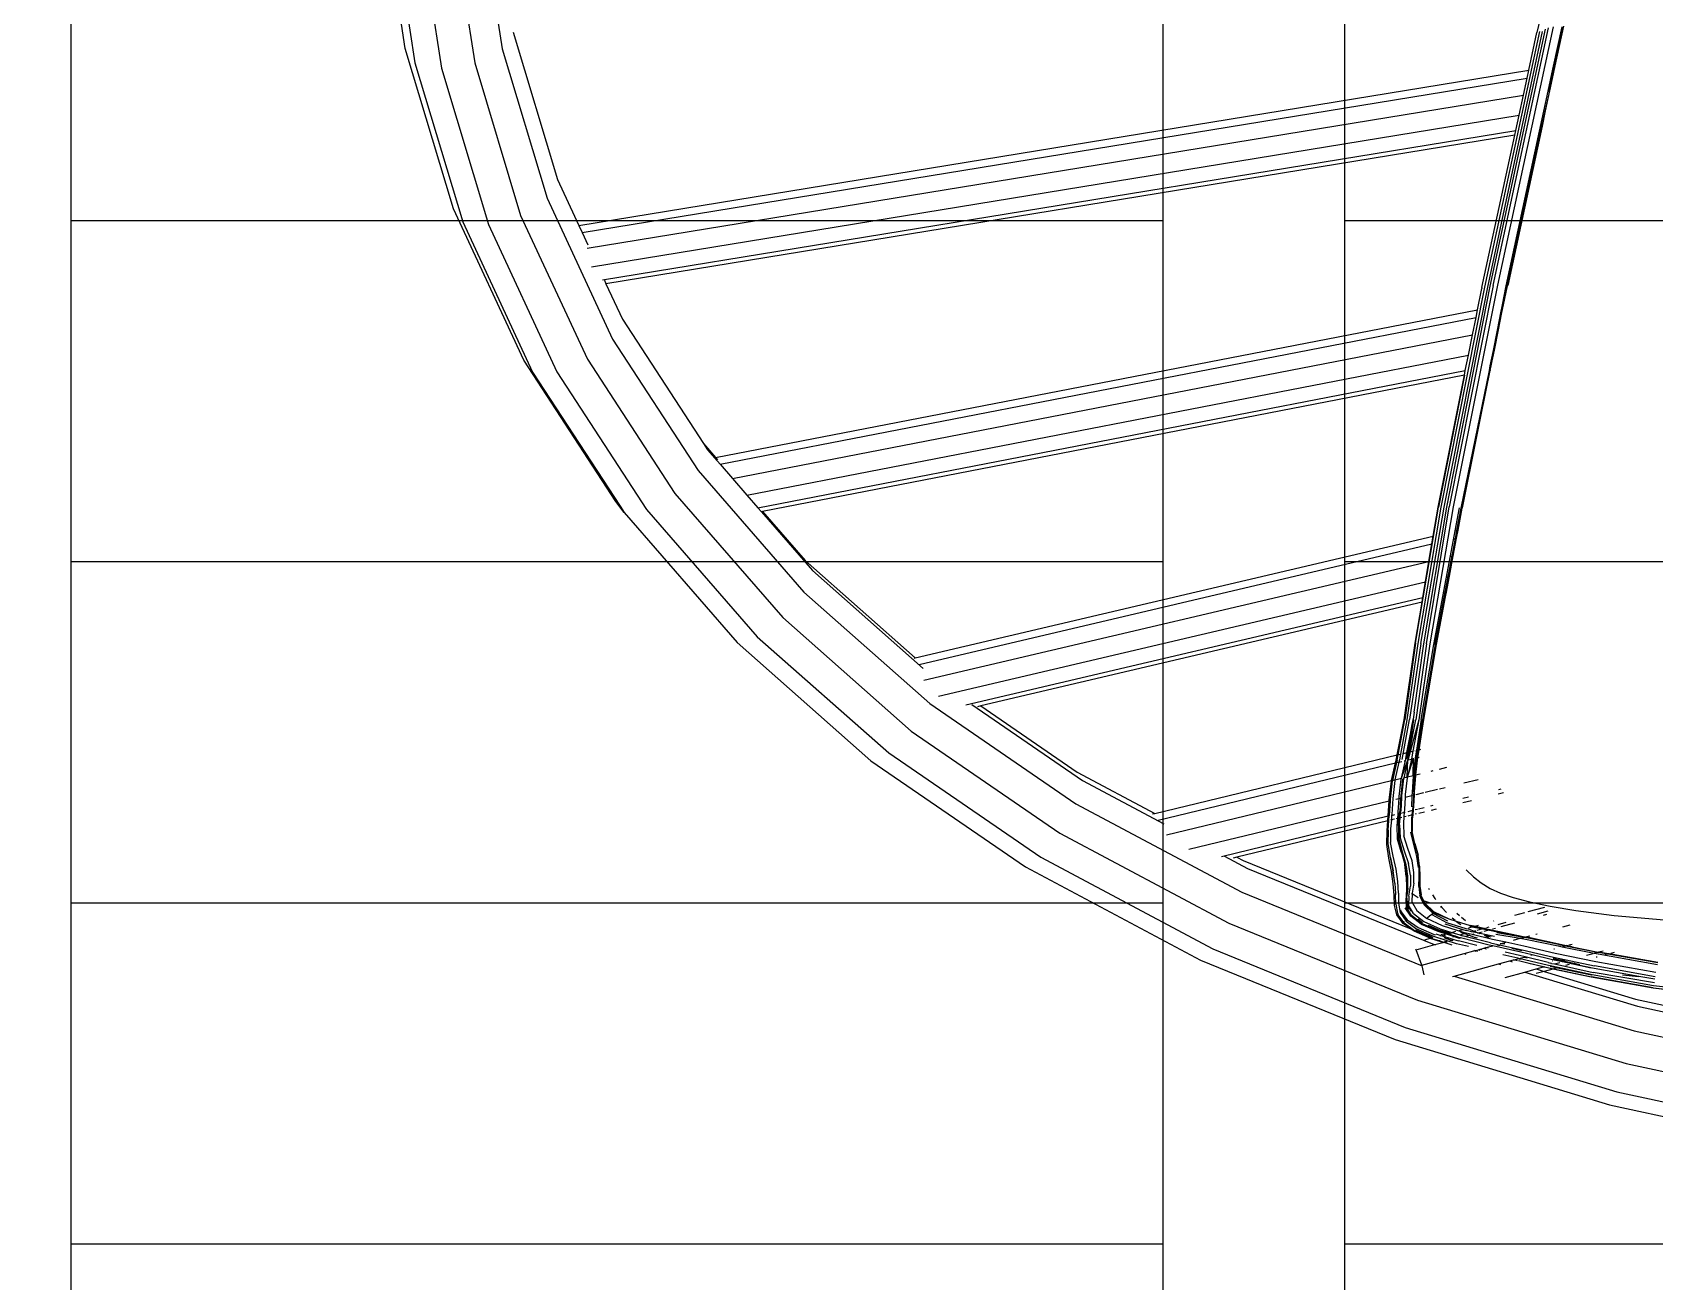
# Model space of a CAD drawing. Header units: millimetres. Extents: x -12551121 to 353735, y 112272 to 285506.
# Drawn here: x 101456.6 to 101902.3, y 172114.7 to 172458 of the extents above; entities that cross this region are included whole.
import ezdxf

# ---------------------------------------------------------------- set-up
doc = ezdxf.new("R2010")
doc.units = ezdxf.units.MM
doc.header["$MEASUREMENT"] = 0
doc.layers.add('+AT9-HATCH', color=8, linetype='Continuous')
doc.layers.add('+AT9_Hardscape', color=1, linetype='Continuous')

# ---------------------------------------------------------------- blocks, each defined once
blk = doc.blocks.new('cof')
at = {"layer": '+AT9_Hardscape', "color": 1}
for p, q in [((-519.22, 877.64), (-526.34, 923.82)), ((-523.64, 919.62), (-516.57, 873.74)), ((-499.32, 921), (-492.64, 877.63)), ((-199.75, 918.44), (-208.29, 882.05)), ((-516.23, 917.35), (-509.28, 872.24)), ((-506.94, 917.88), (-500.14, 873.73)), ((-221.12, 812.34), (-205.93, 882.97)), ((-220.36, 812.53), (-205.1, 883.34)), ((-203.86, 883.59), (-219.15, 812.63)), ((-203.7, 872.83), (-201.38, 883.59)), ((-201.16, 883.64), (-203.42, 872.87)), ((-203.24, 872.9), (-200.9, 883.83)), ((-489.55, 882.14), (-477.37, 841.64)), ((-207.57, 882.36), (-222.69, 812.09)), ((-221.82, 812.06), (-206.77, 882.38)), ((-210.52, 871.71), (-208.29, 882.05)), ((-505.99, 833.63), (-519.22, 877.64)), ((-516.57, 873.74), (-503.42, 830.03)), ((-500.14, 873.73), (-487.53, 831.81)), ((-492.64, 877.63), (-480.27, 836.51)), ((-509.28, 872.24), (-496.37, 829.34)), ((-471.52, 829.04), (-210.52, 871.71)), ((-470.63, 827.11), (-210.98, 869.57)), ((-212, 864.83), (-210.98, 869.57)), ((-210.98, 869.57), (-210.52, 871.71)), ((-205.18, 865.95), (-204.16, 870.68)), ((-204.88, 866), (-203.88, 870.73)), ((-204.72, 866.03), (-203.7, 870.76)), ((-204.16, 870.68), (-203.7, 872.83)), ((-204.16, 870.68), (-203.99, 870.71)), ((-203.88, 870.73), (-203.42, 872.87)), ((-203.88, 870.73), (-203.7, 870.76)), ((-203.7, 870.76), (-203.24, 872.9)), ((-203.7, 872.83), (-203.52, 872.86)), ((-203.42, 872.87), (-203.24, 872.9)), ((-469.28, 822.77), (-212, 864.83)), ((-213.19, 859.32), (-212, 864.83)), ((-204.88, 866), (-207.29, 855.02)), ((-206.37, 860.43), (-205.18, 865.95)), ((-205.9, 860.51), (-204.72, 866.03)), ((-205.18, 865.95), (-205.02, 865.98)), ((-204.88, 866), (-204.72, 866.03)), ((-207.28, 856.24), (-206.37, 860.43)), ((-206.8, 856.32), (-205.9, 860.51)), ((-206.37, 860.43), (-206.23, 860.46)), ((-206.04, 860.49), (-205.9, 860.51)), ((-468.08, 817.64), (-213.19, 859.32)), ((-214.09, 855.13), (-213.19, 859.32)), ((-207.55, 854.98), (-207.28, 856.24)), ((-207.28, 856.24), (-207.14, 856.26)), ((-207.07, 855.06), (-206.8, 856.32)), ((-206.93, 856.3), (-206.8, 856.32)), ((-465.07, 814.09), (-214.09, 855.13)), ((-214.37, 853.86), (-464.09, 813.03)), ((-223.39, 811.96), (-214.37, 853.86)), ((-216.71, 812.43), (-207.55, 854.98)), ((-207.29, 855.02), (-216.51, 812.46)), ((-216.41, 812.53), (-207.29, 855.02)), ((-216.17, 812.57), (-207.07, 855.06)), ((-214.37, 853.86), (-214.09, 855.13)), ((-207.42, 855), (-207.55, 854.98)), ((-207.29, 855.02), (-207.34, 855.01)), ((-207.07, 855.06), (-207.19, 855.03)), ((-477.37, 841.64), (-471.52, 829.04)), ((-486.67, 792.04), (-505.99, 833.63)), ((-480.27, 836.51), (-462.3, 797.81)), ((-503.42, 830.03), (-484.25, 788.75)), ((-496.37, 829.34), (-477.57, 788.85)), ((-487.53, 831.81), (-469.19, 792.31)), ((-471.52, 829.04), (-470.63, 827.11)), ((-470.63, 827.11), (-469.06, 823.74)), ((-464.53, 814), (-464.09, 813.03)), ((-464.09, 813.03), (-459.54, 803.24)), ((-222.69, 812.09), (-234.66, 751.64)), ((-233.76, 751.59), (-221.82, 812.06)), ((-233.09, 751.62), (-221.12, 812.34)), ((-220.36, 812.53), (-232.4, 751.67)), ((-219.15, 812.63), (-231.29, 751.66)), ((-224.6, 805.87), (-223.46, 811.73)), ((-223.39, 811.96), (-223.46, 811.73)), ((-217.78, 807.19), (-216.71, 812.43)), ((-216.51, 812.46), (-217.57, 807.23)), ((-217.47, 807.25), (-216.41, 812.53)), ((-218.19, 805.05), (-217.78, 807.19)), ((-217.57, 807.23), (-218.01, 805.08)), ((-217.91, 805.1), (-217.47, 807.25)), ((-217.78, 807.19), (-217.57, 807.23)), ((-217.53, 807.24), (-217.47, 807.25)), ((-459.54, 803.24), (-437.31, 769.11)), ((-433.95, 765.24), (-224.6, 805.87)), ((-432.74, 763.41), (-225.03, 803.72)), ((-225.97, 798.96), (-225.03, 803.72)), ((-225.03, 803.72), (-224.6, 805.87)), ((-219.14, 800.28), (-218.19, 805.05)), ((-218.01, 805.08), (-218.98, 800.31)), ((-218.87, 800.33), (-217.91, 805.1)), ((-218.19, 805.05), (-218.01, 805.08)), ((-217.96, 805.09), (-217.91, 805.1)), ((-462.3, 797.81), (-438.76, 761.66)), ((-429.33, 759.49), (-225.97, 798.96)), ((-227.12, 793.38), (-225.97, 798.96)), ((-220.25, 794.71), (-219.14, 800.28)), ((-218.98, 800.31), (-220.11, 794.74)), ((-219.99, 794.76), (-218.87, 800.33)), ((-219.14, 800.28), (-218.98, 800.31)), ((-218.93, 800.32), (-218.87, 800.33)), ((-425.35, 754.91), (-227.12, 793.38)), ((-227.97, 789.14), (-227.12, 793.38)), ((-227.12, 793.38), (-227.08, 793.39)), ((-221.1, 790.47), (-220.25, 794.71)), ((-220.11, 794.74), (-220.97, 790.5)), ((-220.85, 790.52), (-219.99, 794.76)), ((-220.25, 794.71), (-220.11, 794.74)), ((-220.06, 794.75), (-219.99, 794.76)), ((-461.34, 753.13), (-486.67, 792.04)), ((-469.19, 792.31), (-445.15, 755.4)), ((-422.32, 751.42), (-227.97, 789.14)), ((-229.12, 751.38), (-221.36, 789.18)), ((-221.23, 789.2), (-228.91, 751.37)), ((-228.74, 751.4), (-221.11, 789.23)), ((-228.23, 787.85), (-227.97, 789.14)), ((-227.97, 789.14), (-227.92, 789.15)), ((-221.36, 789.18), (-221.1, 790.47)), ((-221.23, 789.2), (-221.36, 789.18)), ((-220.97, 790.5), (-221.23, 789.2)), ((-221.11, 789.23), (-221.18, 789.21)), ((-221.11, 789.23), (-220.85, 790.52)), ((-221.1, 790.47), (-220.97, 790.5)), ((-220.91, 790.51), (-220.85, 790.52)), ((-484.25, 788.75), (-460.23, 751.85)), ((-477.57, 788.85), (-452.92, 751)), ((-228.23, 787.85), (-421.07, 750.42)), ((-235.47, 751.57), (-228.23, 787.85)), ((-228.23, 787.85), (-235.36, 751.64)), ((-228.17, 787.86), (-228.23, 787.85)), ((-437.31, 769.11), (-436.19, 767.38)), ((-437.31, 769.11), (-433.95, 765.24)), ((-436.19, 767.38), (-434.27, 765.18)), ((-434.27, 765.18), (-433.95, 765.24)), ((-434.27, 765.18), (-432.74, 763.41)), ((-433.95, 765.24), (-433.41, 764.62)), ((-432.74, 763.41), (-429.33, 759.49)), ((-438.76, 761.66), (-409.69, 728.22)), ((-429.33, 759.49), (-425.35, 754.91)), ((-445.15, 755.4), (-415.48, 721.26)), ((-425.35, 754.91), (-422.32, 751.42)), ((-459.11, 750.13), (-461.34, 753.13)), ((-460.23, 751.85), (-461.34, 753.13)), ((-460.23, 751.85), (-459.11, 750.13)), ((-459.11, 750.13), (-428.08, 714.44)), ((-452.92, 751), (-422.5, 716)), ((-422.32, 751.42), (-421.39, 750.36)), ((-421.07, 750.42), (-421.39, 750.36)), ((-421.39, 750.36), (-407.35, 734.2)), ((-421.07, 750.42), (-409.35, 736.94)), ((-241.62, 714.21), (-235.36, 751.64)), ((-234.66, 751.64), (-240.98, 714.18)), ((-240.2, 714.15), (-233.76, 751.59)), ((-239.35, 714.09), (-233.09, 751.62)), ((-238.65, 714.07), (-232.4, 751.67)), ((-231.29, 751.66), (-237.7, 714.03)), ((-236.8, 743.66), (-235.47, 751.57)), ((-236.58, 713.9), (-229.55, 751.42)), ((-230.29, 745.19), (-229.12, 751.38)), ((-228.91, 751.37), (-230.05, 745.25)), ((-230.7, 743.02), (-230.29, 745.19)), ((-230.67, 745.1), (-230.29, 745.19)), ((-230.05, 745.25), (-230.46, 743.08)), ((-230.11, 745.23), (-230.05, 745.25)), ((-229.99, 745.26), (-229.89, 745.28)), ((-379.11, 710.21), (-236.8, 743.66)), ((-378.02, 708.39), (-237.16, 741.5)), ((-237.98, 736.7), (-237.16, 741.5)), ((-237.16, 741.5), (-236.8, 743.66)), ((-231.62, 738.19), (-230.7, 743.02)), ((-230.46, 743.08), (-231.36, 738.25)), ((-231.06, 742.94), (-230.7, 743.02)), ((-230.53, 743.06), (-230.46, 743.08)), ((-230.4, 743.09), (-230.3, 743.12)), ((-409.35, 736.94), (-379.11, 710.21)), ((-376.78, 704.07), (-237.98, 736.7)), ((-238.93, 731.08), (-237.98, 736.7)), ((-232.69, 732.54), (-231.62, 738.19)), ((-231.36, 738.25), (-232.41, 732.61)), ((-231.91, 738.12), (-231.62, 738.19)), ((-231.47, 738.22), (-231.36, 738.25)), ((-231.31, 738.26), (-231.21, 738.29)), ((-407.35, 734.2), (-376.9, 707.29)), ((-372.7, 699.63), (-238.93, 731.08)), ((-239.65, 726.79), (-238.93, 731.08)), ((-233.5, 728.23), (-232.69, 732.54)), ((-232.41, 732.61), (-233.27, 728.29)), ((-232.92, 732.49), (-232.69, 732.54)), ((-232.58, 732.57), (-232.41, 732.61)), ((-232.37, 732.62), (-232.27, 732.64)), ((-409.69, 728.22), (-375.1, 697.63)), ((-365.21, 697.27), (-239.65, 726.79)), ((-239.87, 725.47), (-239.65, 726.79)), ((-236.23, 713.87), (-233.75, 726.91)), ((-233.52, 726.96), (-235.99, 713.86)), ((-233.75, 726.91), (-233.91, 726.87)), ((-233.75, 726.91), (-233.5, 728.23)), ((-233.68, 728.19), (-233.5, 728.23)), ((-233.52, 726.96), (-233.68, 726.93)), ((-233.27, 728.29), (-233.52, 726.96)), ((-233.46, 726.98), (-233.52, 726.96)), ((-233.33, 727.01), (-233.43, 726.98)), ((-233.42, 728.25), (-233.27, 728.29)), ((-233.27, 728.29), (-233.21, 728.3)), ((-233.18, 728.31), (-233.08, 728.33)), ((-239.87, 725.47), (-361.1, 696.97)), ((-241.77, 714.2), (-239.87, 725.47)), ((-415.48, 721.26), (-380.2, 690.07)), ((-428.08, 714.44), (-391.27, 681.89)), ((-422.5, 716), (-386.38, 684.06)), ((-244.79, 693.18), (-241.77, 714.2)), ((-241.62, 714.21), (-244.6, 693.19)), ((-240.98, 714.18), (-244, 693.19)), ((-240.2, 714.15), (-243.33, 693.23)), ((-242, 695.26), (-239.35, 714.09)), ((-238.65, 714.07), (-241.59, 693.15)), ((-237.7, 714.03), (-240.75, 693.16)), ((-240.06, 693.23), (-236.58, 713.9)), ((-236.23, 713.87), (-239.74, 693.23)), ((-235.99, 713.86), (-239.49, 693.22)), ((-379.38, 710.14), (-379.11, 710.21)), ((-375.1, 697.63), (-334.98, 670.09)), ((-363.58, 697.37), (-333.18, 676.5)), ((-361.1, 696.97), (-361.96, 696.77)), ((-361.1, 696.97), (-334.64, 678.81)), ((-246.66, 683.51), (-244.79, 693.18)), ((-246.44, 683.57), (-244.6, 693.19)), ((-244, 693.19), (-245.79, 683.72)), ((-245.34, 682.3), (-243.33, 693.23)), ((-243.29, 684.33), (-241.59, 693.15)), ((-240.75, 693.16), (-243.13, 684.37)), ((-243.04, 689.19), (-242.55, 691.92)), ((-242.29, 693.17), (-242.59, 690.8)), ((-242.17, 693.17), (-242.59, 690.8)), ((-242.55, 691.92), (-242.29, 693.17)), ((-240.75, 693.16), (-242.38, 684.55)), ((-242, 695.26), (-242.31, 693.3)), ((-242.31, 693.3), (-242.31, 693.24)), ((-242.29, 693.17), (-242.31, 693.24)), ((-240.06, 693.23), (-241.41, 684.78)), ((-241.03, 684.87), (-239.74, 693.23)), ((-239.49, 693.22), (-240.78, 684.93)), ((-380.2, 690.07), (-339.35, 662.02)), ((-244, 684.16), (-243.38, 687.4)), ((-243.92, 684.17), (-243.38, 687.4)), ((-242.59, 690.8), (-243.78, 684.21)), ((-242.59, 690.8), (-243.42, 684.3)), ((-243.38, 687.4), (-243.04, 689.19)), ((-386.38, 684.06), (-344.62, 655.39)), ((-313.3, 667.44), (-246.66, 683.51)), ((-247.11, 681.34), (-246.94, 682.06)), ((-246.94, 682.06), (-246.66, 683.51)), ((-246.72, 682.11), (-246.88, 681.39)), ((-246.72, 682.11), (-246.44, 683.57)), ((-246.66, 683.51), (-246.44, 683.57)), ((-246.35, 683.59), (-245.79, 683.72)), ((-246.08, 682.18), (-246.23, 681.55)), ((-245.79, 683.72), (-246.08, 682.18)), ((-245.54, 677.09), (-243.72, 682.15)), ((-245.54, 677.09), (-244.42, 681.98)), ((-244.95, 683.93), (-244, 684.16)), ((-243.72, 682.15), (-244.89, 677.25)), ((-244.76, 681.9), (-244.42, 681.98)), ((-244.42, 681.98), (-244.34, 682.33)), ((-244.34, 682.33), (-244.3, 682.4)), ((-244.3, 682.4), (-244, 684.16)), ((-244.22, 682.48), (-244.25, 682.34)), ((-244.22, 682.48), (-243.92, 684.17)), ((-244.09, 682.48), (-244.11, 682.35)), ((-243.78, 684.21), (-244.09, 682.48)), ((-244, 684.16), (-243.92, 684.17)), ((-243.94, 677.48), (-243.72, 682.15)), ((-243.92, 684.17), (-243.78, 684.21)), ((-243.9, 677.49), (-242.2, 682.52)), ((-242.8, 682.37), (-243.9, 677.49)), ((-243.78, 684.21), (-243.42, 684.3)), ((-243.72, 682.15), (-243.67, 682.37)), ((-243.72, 682.15), (-242.8, 682.37)), ((-243.13, 684.37), (-243.67, 682.37)), ((-243.67, 682.37), (-243.29, 684.33)), ((-243.42, 684.3), (-243.67, 682.37)), ((-243.42, 684.3), (-243.29, 684.33)), ((-243.13, 684.37), (-242.38, 684.55)), ((-242.8, 682.37), (-242.2, 682.52)), ((-242.78, 682.48), (-242.8, 682.37)), ((-242.38, 684.55), (-242.78, 682.48)), ((-241.73, 682.74), (-242.31, 677.87)), ((-242.31, 677.87), (-241.36, 682.72)), ((-242.31, 677.87), (-242.2, 682.52)), ((-242.2, 682.52), (-242.17, 682.62)), ((-242.2, 682.52), (-242.17, 682.53)), ((-241.86, 677.98), (-241.36, 682.72)), ((-241.81, 684.69), (-241.75, 684.7)), ((-241.41, 684.78), (-241.73, 682.74)), ((-241.11, 682.79), (-241.65, 678.03)), ((-241.41, 684.78), (-241.03, 684.87)), ((-241.36, 682.79), (-241.03, 684.87)), ((-241.36, 682.72), (-241.11, 682.79)), ((-241.36, 682.72), (-241.36, 682.79)), ((-240.78, 684.93), (-241.11, 682.79)), ((-241.11, 682.79), (-240.66, 682.89)), ((-241.03, 684.87), (-240.78, 684.93)), ((-240.78, 684.93), (-240.39, 685.03)), ((-240.33, 685.04), (-240.18, 685.08)), ((-391.27, 681.89), (-348.78, 652.72)), ((-334.64, 678.81), (-313.3, 667.44)), ((-312.39, 665.59), (-247.11, 681.34)), ((-248.24, 676.44), (-247.11, 681.34)), ((-246.88, 681.39), (-248.01, 676.5)), ((-246.23, 681.55), (-247.32, 676.66)), ((-247.11, 681.34), (-246.88, 681.39)), ((-246.88, 681.39), (-246.23, 681.55)), ((-246.23, 681.55), (-245.38, 681.75)), ((-244.89, 677.25), (-243.94, 677.48)), ((-243.9, 677.49), (-243.96, 677.22)), ((-243.96, 677.22), (-243.94, 677.48)), ((-243.94, 677.48), (-243.9, 677.49)), ((-243.9, 677.49), (-242.31, 677.87)), ((-242.33, 677.66), (-242.58, 673.21)), ((-242.31, 677.87), (-242.33, 677.66)), ((-242.31, 677.87), (-241.86, 677.98)), ((-242.14, 673.33), (-241.88, 677.75)), ((-241.67, 677.76), (-241.98, 673.36)), ((-241.88, 677.75), (-241.86, 677.98)), ((-241.65, 678.03), (-241.67, 677.76)), ((-241.65, 678.03), (-240.33, 678.35)), ((-237.35, 679.07), (-236.82, 679.2)), ((-235.04, 679.63), (-233.04, 680.11)), ((-333.18, 676.5), (-310.85, 664.6)), ((-310.1, 661.52), (-248.24, 676.44)), ((-248.88, 671.2), (-248.28, 676.25)), ((-248.04, 676.36), (-248.62, 671.34)), ((-248.28, 676.25), (-248.24, 676.44)), ((-248.24, 676.44), (-248.01, 676.5)), ((-248.01, 676.5), (-248.04, 676.36)), ((-248.01, 676.5), (-247.32, 676.66)), ((-247.35, 676.51), (-247.91, 671.56)), ((-247.32, 676.66), (-247.35, 676.51)), ((-247.32, 676.66), (-245.54, 677.09)), ((-246.14, 672.09), (-245.59, 676.87)), ((-245.21, 676.94), (-245.7, 672.22)), ((-245.12, 676.96), (-245.61, 672.25)), ((-245.59, 676.87), (-245.54, 677.09)), ((-244.95, 676.99), (-245.5, 672.29)), ((-244.89, 677.25), (-244.95, 676.99)), ((-243.96, 677.22), (-244.46, 672.61)), ((-242.58, 673.21), (-242.62, 672.39)), ((-242.14, 673.33), (-242.18, 672.5)), ((-241.98, 673.36), (-242.03, 672.53)), ((-241.97, 672.55), (-241.92, 673.36)), ((-241.44, 672.68), (-239.33, 673.19)), ((-238.98, 673.27), (-235.62, 674.08)), ((-235.05, 674.22), (-233.5, 674.59)), ((-228.4, 675.82), (-224.45, 676.77)), ((-217.52, 673.05), (-218.9, 672.72)), ((-218.8, 674.01), (-218.11, 674.18)), ((-334.98, 670.09), (-289.35, 645.77)), ((-303.91, 657.61), (-248.89, 670.88)), ((-249.14, 666.73), (-248.89, 670.88)), ((-248.89, 670.88), (-248.88, 671.2)), ((-248.89, 670.88), (-248.64, 670.94)), ((-248.64, 670.94), (-248.88, 666.9)), ((-248.62, 671.34), (-248.64, 670.94)), ((-248.64, 670.94), (-248.58, 670.95)), ((-247.91, 671.56), (-248.16, 667.17)), ((-247.04, 671.33), (-246.17, 671.53)), ((-246.38, 667.85), (-246.17, 671.53)), ((-246.17, 671.53), (-246.14, 672.09)), ((-246.17, 671.53), (-245.74, 671.64)), ((-245.74, 671.64), (-245.98, 667.98)), ((-245.65, 671.66), (-245.89, 668.02)), ((-245.7, 672.22), (-245.74, 671.64)), ((-245.74, 671.64), (-245.65, 671.66)), ((-245.53, 671.69), (-245.73, 668.11)), ((-245.61, 672.25), (-245.65, 671.66)), ((-245.65, 671.66), (-245.53, 671.69)), ((-245.5, 672.29), (-245.53, 671.69)), ((-244.49, 671.94), (-244.67, 668.52)), ((-244.46, 672.61), (-244.49, 671.94)), ((-244.49, 671.94), (-242.62, 672.39)), ((-242.62, 672.39), (-242.74, 669.25)), ((-242.62, 672.39), (-242.18, 672.5)), ((-242.43, 668.31), (-242.33, 669.4)), ((-242.18, 672.5), (-242.33, 669.4)), ((-242.22, 669.44), (-242.32, 668.34)), ((-242.03, 672.53), (-242.22, 669.44)), ((-242.18, 672.5), (-242.03, 672.53)), ((-242.14, 669.45), (-241.97, 672.55)), ((-242.03, 672.53), (-241.97, 672.55)), ((-241.75, 668.48), (-241.12, 668.63)), ((-241.7, 672.61), (-241.62, 672.63)), ((-240.81, 668.7), (-239.3, 669.07)), ((-237.41, 669.52), (-236.81, 669.67)), ((-235.99, 668.6), (-237.33, 668.27)), ((-226.25, 670.94), (-228.66, 670.36)), ((-228.61, 671.65), (-227.1, 672.01)), ((-313.96, 667.28), (-313.3, 667.44)), ((-294.96, 655.64), (-249.14, 666.73)), ((-249.25, 665.4), (-290.71, 655.4)), ((-249.48, 662.68), (-249.25, 665.4)), ((-249.25, 665.4), (-249.14, 666.73)), ((-248.99, 665.46), (-249.25, 665.4)), ((-249.21, 662.86), (-248.99, 665.46)), ((-249.14, 666.73), (-248.89, 666.75)), ((-248.99, 665.46), (-248.89, 666.75)), ((-248.89, 666.75), (-248.88, 666.9)), ((-248.29, 665.63), (-248.55, 665.57)), ((-248.29, 665.63), (-248.49, 663.18)), ((-248.22, 666.91), (-248.29, 665.63)), ((-247.41, 665.84), (-248.29, 665.63)), ((-248.16, 667.17), (-248.22, 666.91)), ((-248.22, 666.91), (-247.3, 667.14)), ((-246.53, 666.05), (-246.96, 665.95)), ((-246.7, 663.99), (-246.53, 666.05)), ((-246.59, 667.31), (-246.42, 667.35)), ((-246.53, 666.05), (-246.42, 667.35)), ((-246.15, 666.15), (-246.53, 666.05)), ((-246.42, 667.35), (-246.38, 667.85)), ((-246.42, 667.35), (-246.03, 667.44)), ((-246.34, 664.12), (-246.15, 666.15)), ((-246.34, 664.12), (-246.34, 660.47)), ((-246.06, 666.17), (-246.24, 664.17)), ((-246.24, 664.17), (-246.21, 660.53)), ((-246.15, 666.15), (-246.03, 667.44)), ((-246.06, 666.17), (-246.15, 666.15)), ((-245.94, 667.47), (-246.06, 666.17)), ((-245.88, 666.21), (-246.06, 666.17)), ((-246.04, 664.3), (-245.88, 666.21)), ((-246.04, 664.3), (-245.9, 660.7)), ((-246.03, 667.44), (-245.98, 667.98)), ((-246.03, 667.44), (-245.94, 667.47)), ((-245.89, 668.02), (-245.94, 667.47)), ((-245.94, 667.47), (-245.78, 667.5)), ((-245.88, 666.21), (-245.78, 667.5)), ((-245.38, 666.33), (-245.88, 666.21)), ((-245.78, 667.5), (-245.73, 668.11)), ((-245.78, 667.5), (-244.93, 667.71)), ((-244.84, 666.46), (-244.97, 664.79)), ((-244.97, 664.79), (-244.86, 661.26)), ((-244.73, 667.76), (-244.84, 666.46)), ((-244.21, 666.61), (-244.84, 666.46)), ((-244.67, 668.52), (-244.73, 667.76)), ((-244.73, 667.76), (-244.5, 667.81)), ((-242.54, 667.02), (-243.77, 666.72)), ((-243.67, 668.01), (-242.43, 668.31)), ((-242.65, 662.45), (-242.64, 665.83)), ((-242.64, 665.83), (-242.54, 667.02)), ((-242.54, 665.88), (-242.55, 662.5)), ((-242.54, 667.02), (-242.43, 668.31)), ((-242.43, 667.04), (-242.54, 665.88)), ((-242.43, 667.04), (-242.54, 667.02)), ((-242.32, 668.34), (-242.43, 667.04)), ((-242.43, 668.31), (-242.32, 668.34)), ((-242.31, 667.07), (-242.43, 667.04)), ((-242.32, 668.34), (-242.22, 668.36)), ((-241.46, 667.28), (-241.76, 667.2)), ((-239.22, 667.82), (-240.75, 667.45)), ((-339.35, 662.02), (-292.97, 637.31)), ((-249.55, 658.87), (-249.48, 662.68)), ((-249.21, 662.86), (-249.25, 659.06)), ((-248.49, 663.18), (-248.5, 659.41)), ((-246.58, 660.34), (-246.7, 663.99)), ((-245.56, 656.92), (-246.58, 660.34)), ((-246.34, 660.47), (-245.56, 656.92)), ((-246.21, 660.53), (-245.34, 656.92)), ((-245.9, 660.7), (-244.8, 657.14)), ((-243.8, 657.77), (-244.86, 661.26)), ((-243.02, 662.24), (-242.25, 658.88)), ((-241.92, 659.11), (-242.65, 662.45)), ((-241.81, 659.17), (-242.55, 662.5)), ((-344.62, 655.39), (-297.32, 630.18)), ((-294.17, 655.71), (-287.83, 652.33)), ((-290.71, 655.4), (-291.76, 655.14)), ((-290.71, 655.4), (-289.01, 654.49)), ((-249, 655.12), (-249.55, 658.87)), ((-249.25, 659.06), (-248.63, 655.3)), ((-248.63, 655.3), (-247.84, 651.68)), ((-248.53, 655.23), (-248.61, 655.74)), ((-248.53, 655.23), (-247.78, 651.67)), ((-247.79, 655.69), (-248.5, 659.41)), ((-246.93, 652.09), (-247.79, 655.69)), ((-245.56, 656.92), (-245.55, 656.86)), ((-245.5, 656.77), (-245.55, 656.86)), ((-245.5, 656.77), (-245.51, 656.73)), ((-245.27, 656.04), (-245.51, 656.73)), ((-245.51, 656.73), (-244.62, 653.37)), ((-245.34, 656.92), (-244.32, 653.44)), ((-244.3, 653.23), (-245.27, 656.04)), ((-245.27, 656.04), (-244.38, 653.27)), ((-244.8, 657.14), (-243.56, 653.69)), ((-242.61, 654.39), (-243.8, 657.77)), ((-242.25, 658.88), (-241.34, 655.62)), ((-241.92, 659.11), (-241.06, 655.87)), ((-241.81, 659.17), (-240.96, 655.95)), ((-241.34, 655.62), (-240.95, 652.54)), ((-240.69, 652.81), (-241.06, 655.87)), ((-240.58, 652.9), (-240.96, 655.95)), ((-348.78, 652.72), (-300.73, 627.11)), ((-289.01, 654.49), (-242.97, 635.7)), ((-287.83, 652.33), (-236.98, 631.57)), ((-248.27, 651.49), (-249, 655.12)), ((-247.8, 648.08), (-248.27, 651.49)), ((-247.34, 648.32), (-247.84, 651.68)), ((-247.34, 648.32), (-247.78, 651.67)), ((-246.48, 648.7), (-246.93, 652.09)), ((-244.19, 650.08), (-244.62, 653.37)), ((-243.88, 649.97), (-244.38, 653.27)), ((-244.32, 653.44), (-244.3, 653.23)), ((-244.28, 653.2), (-244.3, 653.23)), ((-244.28, 653.2), (-244.23, 652.82)), ((-244.23, 652.82), (-243.86, 650.16)), ((-243.76, 649.93), (-244.23, 652.82)), ((-243.02, 650.43), (-243.56, 653.69)), ((-242.09, 651.2), (-242.61, 654.39)), ((-242.13, 648.24), (-242.09, 651.2)), ((-240.64, 649.97), (-240.69, 652.81)), ((-240.58, 652.9), (-240.5, 650.05)), ((-227.73, 651.89), (-225.74, 650.02)), ((-247.53, 644.93), (-247.8, 648.08)), ((-247.37, 648.25), (-247.34, 648.32)), ((-247.37, 648.25), (-247.15, 645.32)), ((-246.32, 645.56), (-246.48, 648.7)), ((-244.12, 647.08), (-244.26, 644.45)), ((-244.19, 650.08), (-244.12, 647.08)), ((-243.86, 646.97), (-244.17, 644.33)), ((-243.9, 646.1), (-243.86, 646.97)), ((-243.77, 646.9), (-243.9, 646.1)), ((-243.86, 650.16), (-243.88, 649.97)), ((-243.86, 646.97), (-243.88, 649.97)), ((-243.88, 649.97), (-243.81, 647.18)), ((-243.86, 646.97), (-243.81, 647.18)), ((-243.81, 647.18), (-243.76, 649.93)), ((-243.77, 646.9), (-243.81, 647.18)), ((-243.53, 644.71), (-243.06, 647.42)), ((-243.02, 650.43), (-243.06, 647.42)), ((-242.13, 648.24), (-242.61, 645.56)), ((-240.5, 650.05), (-240.76, 647.37)), ((-240.76, 647.37), (-240.64, 649.97)), ((-240.76, 647.37), (-240.5, 644.87)), ((-240.5, 650.05), (-240.53, 647.45)), ((-240.53, 647.45), (-240.21, 644.98)), ((-240.5, 650.05), (-240.49, 647.45)), ((-240.49, 647.45), (-240.14, 645.02)), ((-238.09, 646.88), (-237.87, 646.52)), ((-225.74, 650.02), (-223.6, 648.33)), ((-223.6, 648.33), (-221.17, 646.84)), ((-221.17, 646.84), (-218.32, 645.52)), ((-289.35, 645.77), (-239.87, 625.57)), ((-247.4, 642.11), (-247.53, 644.93)), ((-246.79, 639.55), (-247.4, 642.11)), ((-247.14, 645.23), (-247.15, 645.32)), ((-247.14, 645.23), (-247.13, 645.1)), ((-247.09, 642.47), (-247.13, 645.1)), ((-247.09, 642.47), (-246.56, 639.97)), ((-246.32, 645.56), (-246.34, 642.75)), ((-246.34, 642.75), (-245.86, 640.19)), ((-244.26, 644.45), (-244.19, 644.18)), ((-244.17, 644.33), (-244.19, 644.18)), ((-244.18, 643.78), (-244.19, 644.18)), ((-244.14, 641.69), (-244.18, 643.78)), ((-244.18, 643.78), (-243.97, 642.02)), ((-243.9, 646.1), (-244.17, 644.33)), ((-244.14, 641.69), (-244.04, 641.88)), ((-244.04, 641.88), (-243.97, 642.02)), ((-244.01, 644.6), (-243.9, 646.1)), ((-243.79, 642.19), (-244.01, 644.6)), ((-243.79, 642.19), (-243.97, 642.02)), ((-243.37, 640.99), (-243.97, 642.02)), ((-243.79, 642.19), (-242.96, 640.61)), ((-243.53, 644.71), (-243.55, 642.22)), ((-242.2, 639.92), (-243.55, 642.22)), ((-242.72, 645.46), (-242.61, 645.39)), ((-242.61, 645.39), (-242.63, 643.1)), ((-242.63, 643.1), (-241.32, 640.77)), ((-242.61, 645.56), (-242.61, 645.39)), ((-242.61, 645.39), (-240.91, 644.36)), ((-240, 643.8), (-240.5, 644.87)), ((-240.21, 644.98), (-239.55, 643.53)), ((-240.21, 644.98), (-239.43, 643.45)), ((-240, 643.8), (-239.55, 643.53)), ((-239.3, 642.33), (-240, 643.8)), ((-239.55, 643.53), (-239.43, 643.45)), ((-239.55, 643.53), (-239.09, 642.51)), ((-237.85, 642.87), (-239.43, 643.45)), ((-239.43, 643.45), (-239.04, 642.66)), ((-236.84, 639.91), (-239.3, 642.33)), ((-239.09, 642.51), (-236.7, 640.18)), ((-239.04, 642.66), (-236.67, 640.46)), ((-236.7, 640.18), (-239.04, 642.66)), ((-236.97, 645.08), (-236.35, 644.09)), ((-236.35, 644.09), (-236.11, 643.78)), ((-234.66, 641.91), (-234.4, 641.59)), ((-218.32, 645.52), (-214.79, 644.31)), ((-214.79, 644.31), (-210.33, 643.15)), ((-210.33, 643.15), (-204.68, 641.97)), ((-204.68, 641.97), (-197.58, 640.72)), ((-246.48, 639.69), (-246.79, 639.55)), ((-245.08, 637.21), (-246.79, 639.55)), ((-246.54, 639.94), (-246.56, 639.97)), ((-246.54, 639.94), (-246.48, 639.69)), ((-244.8, 637.33), (-246.48, 639.69)), ((-245.86, 640.19), (-244.24, 637.84)), ((-245.79, 640.96), (-245.67, 640.44)), ((-245.67, 640.44), (-243.93, 638.18)), ((-244.91, 637.67), (-244.95, 637.73)), ((-244.64, 637.48), (-244.91, 637.67)), ((-242.94, 639.2), (-244.45, 641.52)), ((-244.24, 637.84), (-241.25, 635.66)), ((-242.77, 639.35), (-244.14, 641.69)), ((-243.93, 638.18), (-240.9, 636.07)), ((-240.06, 637.04), (-242.94, 639.2)), ((-239.96, 637.22), (-242.77, 639.35)), ((-242.2, 639.92), (-239.36, 637.77)), ((-241.32, 640.77), (-238.56, 638.59)), ((-240.96, 638.43), (-239.76, 637.41)), ((-240.67, 638.08), (-239.79, 637.37)), ((-239.92, 637.19), (-239.79, 637.37)), ((-239.79, 637.37), (-239.76, 637.41)), ((-239.79, 637.37), (-239.74, 637.35)), ((-239.76, 637.41), (-239.7, 637.39)), ((-239.36, 637.77), (-234.92, 635.76)), ((-237.79, 639.18), (-238.56, 638.59)), ((-234.22, 636.57), (-238.56, 638.59)), ((-237.17, 639.61), (-237.79, 639.18)), ((-236.84, 639.91), (-237.17, 639.61)), ((-237.17, 639.61), (-233.12, 637.48)), ((-232.77, 637.81), (-236.84, 639.91)), ((-236.7, 640.18), (-232.51, 638.47)), ((-236.67, 640.46), (-232.51, 638.47)), ((-234.4, 641.59), (-234.77, 641.72)), ((-234.4, 641.59), (-233.1, 640.2)), ((-233.12, 637.48), (-227.81, 635.79)), ((-232.51, 638.47), (-230.47, 637.85)), ((-231.55, 638.73), (-230.76, 638.08)), ((-230.47, 637.85), (-229.9, 637.38)), ((-230.47, 637.85), (-226.62, 636.66)), ((-230.32, 639.99), (-229.58, 639.4)), ((-229.9, 637.38), (-229.17, 636.94)), ((-229, 638.93), (-227.88, 638.03)), ((-220.26, 637.84), (-220.13, 637.87)), ((-218.91, 636.92), (-216.73, 637.51)), ((-214.37, 639.44), (-211.66, 640.17)), ((-210.67, 640.44), (-206.13, 641.68)), ((-208.09, 639.86), (-205.18, 640.65)), ((-206.49, 639.5), (-205.53, 639.76)), ((-197.58, 640.72), (-187.07, 639.39)), ((-187.07, 639.39), (-171.18, 637.96)), ((-292.97, 637.31), (-241.09, 616.13)), ((-242.97, 635.7), (-245.08, 637.21)), ((-244.8, 637.33), (-241.97, 635.29)), ((-242.03, 635.03), (-242.97, 635.7)), ((-242.97, 635.7), (-241.97, 635.29)), ((-237.67, 633.11), (-242.03, 635.03)), ((-241.97, 635.29), (-241.77, 635.14)), ((-241.77, 635.14), (-237.37, 633.19)), ((-241.72, 635.19), (-237.87, 633.61)), ((-237.28, 633.51), (-241.54, 635.37)), ((-236.65, 633.61), (-241.25, 635.66)), ((-240.9, 636.07), (-236.49, 634.12)), ((-240.06, 637.04), (-235.54, 635.04)), ((-239.92, 637.19), (-239.96, 637.22)), ((-239.92, 637.19), (-239.91, 637.16)), ((-239.75, 637.12), (-239.91, 637.16)), ((-239.75, 637.12), (-235.41, 635.2)), ((-235.42, 635.14), (-239.75, 637.12)), ((-239.07, 632.73), (-237.67, 633.11)), ((-238.24, 636.69), (-235.28, 635.4)), ((-237.87, 636.59), (-235.25, 635.44)), ((-237.87, 633.61), (-236.93, 633.31)), ((-237.67, 633.11), (-237.37, 633.19)), ((-237.38, 632.98), (-237.67, 633.11)), ((-235.49, 632.41), (-237.38, 632.98)), ((-237.37, 633.19), (-236.93, 633.31)), ((-237.37, 633.19), (-237.13, 633.08)), ((-237.28, 633.51), (-236.86, 633.38)), ((-237.13, 633.08), (-235.23, 632.48)), ((-230.39, 631.63), (-236.65, 633.61)), ((-236.49, 634.12), (-236.29, 634.06)), ((-236.06, 634.36), (-234.67, 633.92)), ((-235.54, 635.04), (-233.2, 634.32)), ((-232.99, 634.38), (-235.42, 635.14)), ((-235.28, 635.4), (-232.4, 634.54)), ((-235.25, 635.44), (-232.34, 634.6)), ((-234.97, 633.84), (-234.67, 633.92)), ((-234.92, 635.76), (-231.68, 634.73)), ((-234.68, 634.27), (-234.09, 634.08)), ((-234.67, 633.92), (-232.48, 633.23)), ((-234.27, 634.03), (-234.09, 634.08)), ((-228.21, 634.66), (-234.22, 636.57)), ((-234.09, 634.08), (-233.2, 634.32)), ((-234.09, 634.08), (-233.49, 633.89)), ((-233.86, 633.3), (-233.1, 633.06)), ((-233.61, 637.11), (-228.68, 635.55)), ((-233.27, 633.02), (-233.1, 633.06)), ((-233.2, 634.32), (-232.99, 634.38)), ((-233.2, 634.32), (-230.99, 633.64)), ((-233.1, 633.06), (-232.48, 633.23)), ((-233.1, 633.06), (-231.74, 632.64)), ((-232.99, 634.38), (-232.4, 634.54)), ((-230.8, 633.69), (-232.99, 634.38)), ((-232.48, 633.23), (-231.12, 632.8)), ((-232.4, 634.54), (-232.34, 634.6)), ((-232.4, 634.54), (-231.87, 634.38)), ((-232.34, 634.6), (-232.28, 634.57)), ((-231.68, 634.73), (-230.55, 635.04)), ((-231.68, 634.73), (-229.52, 634.04)), ((-231.44, 633.51), (-230.99, 633.64)), ((-230.99, 633.64), (-230.8, 633.69)), ((-230.99, 633.64), (-229.69, 633.19)), ((-230.8, 633.69), (-230.51, 633.77)), ((-229.44, 633.26), (-230.8, 633.69)), ((-229.69, 633.19), (-229.62, 633.21)), ((-229.62, 633.21), (-229.44, 633.26)), ((-229.62, 633.21), (-229.35, 633.13)), ((-229.61, 635.29), (-228.68, 635.55)), ((-229.52, 634.04), (-228.15, 634.41)), ((-229.52, 634.04), (-228.82, 633.81)), ((-229.44, 633.26), (-229.4, 633.27)), ((-229.26, 633.2), (-229.4, 633.27)), ((-229.32, 634.84), (-228.15, 634.41)), ((-221.4, 631.27), (-229.26, 633.2)), ((-228.08, 633.63), (-228.82, 633.81)), ((-228.68, 635.55), (-227.74, 635.25)), ((-227.69, 634.53), (-228.21, 634.66)), ((-228.15, 634.41), (-227.81, 634.5)), ((-228.15, 634.41), (-226.9, 633.95)), ((-228.08, 633.63), (-226.9, 633.95)), ((-221.03, 631.88), (-228.08, 633.63)), ((-227.81, 635.79), (-227.69, 635.82)), ((-226.23, 634.93), (-227.74, 635.25)), ((-227.69, 635.82), (-227.34, 635.68)), ((-227.69, 634.53), (-227.54, 634.57)), ((-226.13, 634.16), (-227.69, 634.53)), ((-227.23, 635.79), (-226.99, 635.64)), ((-226.99, 636.01), (-226.15, 636.24)), ((-226.99, 635.64), (-226.94, 635.63)), ((-226.9, 633.95), (-226.6, 634.03)), ((-226.9, 633.95), (-225.22, 633.33)), ((-226.84, 635.59), (-225.61, 635.1)), ((-226.15, 636.24), (-226.7, 636.34)), ((-225.5, 636.41), (-226.62, 636.66)), ((-226.23, 634.93), (-225.61, 635.1)), ((-224.58, 634.58), (-226.23, 634.93)), ((-226.15, 636.24), (-226.12, 636.24)), ((-226.13, 634.16), (-225.55, 634.32)), ((-220.46, 632.81), (-226.13, 634.16)), ((-226.12, 636.24), (-225.5, 636.41)), ((-223.43, 635.69), (-226.12, 636.24)), ((-226.12, 636.24), (-223.26, 635.74)), ((-225.61, 635.1), (-225.05, 635.25)), ((-225.61, 635.1), (-224.41, 634.63)), ((-225.5, 636.41), (-224.66, 636.64)), ((-222.89, 635.84), (-225.5, 636.41)), ((-224.62, 633.18), (-225.22, 633.33)), ((-224.75, 635.33), (-223.43, 635.69)), ((-224.58, 634.58), (-224.41, 634.63)), ((-223.98, 634.46), (-224.58, 634.58)), ((-224.56, 636.67), (-224.35, 636.72)), ((-224.41, 634.63), (-223.32, 634.92)), ((-224.41, 634.63), (-223.98, 634.46)), ((-219.99, 633.61), (-223.98, 634.46)), ((-221.75, 635.35), (-223.43, 635.69)), ((-223.26, 635.74), (-222.89, 635.84)), ((-223.26, 635.74), (-221.48, 635.42)), ((-222.89, 635.84), (-222.39, 635.97)), ((-221.27, 635.48), (-222.89, 635.84)), ((-222.79, 635.07), (-221.75, 635.35)), ((-222.78, 633.97), (-221.59, 633.32)), ((-222.58, 633.94), (-221, 633.51)), ((-222.08, 636.06), (-221.44, 636.23)), ((-219.08, 634.82), (-221.75, 635.35)), ((-221.48, 635.42), (-221.27, 635.48)), ((-221.48, 635.42), (-219.04, 634.99)), ((-221.27, 635.48), (-220.98, 635.56)), ((-219.04, 634.99), (-221.27, 635.48)), ((-220.54, 635.68), (-219.63, 635.93)), ((-219.59, 634.22), (-212.89, 633.11)), ((-211.92, 633.37), (-219.28, 634.59)), ((-211.65, 633.44), (-219.28, 634.59)), ((-211.65, 633.44), (-219.08, 634.82)), ((-211.65, 633.44), (-219.04, 634.99)), ((-218.11, 636.34), (-214.4, 637.35)), ((-214.72, 632.61), (-212.89, 633.11)), ((-212.89, 633.11), (-211.92, 633.37)), ((-212.89, 633.11), (-210.95, 632.78)), ((-211.92, 633.37), (-211.65, 633.44)), ((-210.73, 633.17), (-211.92, 633.37)), ((-211.54, 633.47), (-211.65, 633.44)), ((-211.54, 633.47), (-211.26, 633.55)), ((-210.65, 633.29), (-211.54, 633.47)), ((-211.2, 633.57), (-210.28, 633.82)), ((-202.34, 631.43), (-210.73, 633.17)), ((-202.3, 631.52), (-210.65, 633.29)), ((-210.65, 633.29), (-202.32, 631.49)), ((-208.55, 634.29), (-208.19, 634.38)), ((-201.2, 636.28), (-199.14, 636.84)), ((-297.32, 630.18), (-244.53, 608.63)), ((-241.51, 629.98), (-241.61, 630.12)), ((-241.51, 629.98), (-236.35, 631.38)), ((-239.92, 625.76), (-241.51, 629.98)), ((-239.92, 625.76), (-228.28, 628.92)), ((-236.98, 631.57), (-236.35, 631.38)), ((-236.35, 631.38), (-234.17, 631.97)), ((-236.35, 631.38), (-236.2, 631.33)), ((-235.49, 632.41), (-235.23, 632.48)), ((-234.17, 631.97), (-235.49, 632.41)), ((-235.23, 632.48), (-234.84, 632.59)), ((-235.23, 632.48), (-233.87, 632.05)), ((-234.17, 631.97), (-233.87, 632.05)), ((-233.95, 631.9), (-234.17, 631.97)), ((-233.87, 632.05), (-233.27, 632.22)), ((-233.87, 632.05), (-231.67, 631.36)), ((-233.68, 632.34), (-233.27, 632.22)), ((-233.27, 632.22), (-233.2, 632.24)), ((-233.2, 632.24), (-233.02, 632.14)), ((-233.02, 632.14), (-232.95, 632.16)), ((-232.21, 632.51), (-231.74, 632.64)), ((-231.74, 632.64), (-231.12, 632.8)), ((-231.74, 632.64), (-231.44, 632.54)), ((-231.12, 632.8), (-229.84, 632.4)), ((-227.1, 630.82), (-230.39, 631.63)), ((-224.79, 631.16), (-229.84, 632.4)), ((-228.28, 628.92), (-225.6, 629.65)), ((-228.28, 628.92), (-227.85, 628.79)), ((-225.6, 629.65), (-225.31, 629.73)), ((-225.01, 629.51), (-225.6, 629.65)), ((-225.31, 629.73), (-225.2, 629.76)), ((-224.72, 629.58), (-225.31, 629.73)), ((-225.2, 629.76), (-224.48, 629.96)), ((-225.2, 629.76), (-224.72, 629.58)), ((-224.72, 629.58), (-224.66, 629.6)), ((-224.48, 629.96), (-224.07, 630.07)), ((-223.85, 629.8), (-224.48, 629.96)), ((-224.07, 630.07), (-222.85, 630.4)), ((-223.42, 629.91), (-224.07, 630.07)), ((-222.85, 630.4), (-222.29, 630.55)), ((-222.85, 630.4), (-222.49, 630.31)), ((-222.49, 630.31), (-222.13, 630.23)), ((-222.29, 630.55), (-221.62, 630.73)), ((-221.91, 630.46), (-222.29, 630.55)), ((-221.56, 630.38), (-221.91, 630.46)), ((-221.62, 630.73), (-220.45, 631.05)), ((-221.5, 630.71), (-221.62, 630.73)), ((-220.45, 631.05), (-221.4, 631.27)), ((-221.03, 631.88), (-219.05, 631.43)), ((-216.86, 632.03), (-220.46, 632.81)), ((-212.69, 629.28), (-220.45, 631.05)), ((-219.33, 631.36), (-219.05, 631.43)), ((-219.2, 631.31), (-218.49, 631.15)), ((-219.05, 631.43), (-212.38, 629.92)), ((-218.31, 631.63), (-218.39, 631.61)), ((-218.31, 631.63), (-216.86, 632.03)), ((-218.22, 631.59), (-218.31, 631.63)), ((-217.08, 631.5), (-218.22, 631.59)), ((-213.55, 627.64), (-217.66, 628.58)), ((-213.11, 628.43), (-217, 629.32)), ((-211.87, 630.94), (-216.86, 632.03)), ((-215.17, 630.38), (-212.46, 629.75)), ((-209.61, 628.55), (-212.69, 629.28)), ((-212.38, 629.92), (-203.74, 627.89)), ((-203.32, 628.97), (-211.87, 630.94)), ((-210.95, 632.78), (-202.5, 631.02)), ((-209.99, 628.45), (-209.61, 628.55)), ((-203.98, 627.21), (-209.61, 628.55)), ((-203.62, 630.18), (-203.42, 630.23)), ((-192.13, 626.65), (-203.32, 628.97)), ((-202.5, 631.02), (-201.36, 630.79)), ((-202.34, 631.43), (-200.43, 631.04)), ((-202.32, 631.49), (-200.29, 631.08)), ((-200.29, 631.08), (-202.3, 631.52)), ((-201.36, 630.79), (-200.43, 631.04)), ((-201.36, 630.79), (-192.58, 629.02)), ((-200.43, 631.04), (-200.29, 631.08)), ((-200.43, 631.04), (-191.64, 629.28)), ((-200.15, 631.12), (-200.29, 631.08)), ((-198.6, 630.77), (-200.15, 631.12)), ((-199.53, 631.29), (-198.61, 631.54)), ((-198.6, 630.77), (-191.51, 629.31)), ((-194.71, 628.44), (-192.83, 628.95)), ((-192.58, 629.02), (-191.64, 629.28)), ((-192.58, 629.02), (-191.48, 628.8)), ((-191.64, 629.28), (-191.51, 629.31)), ((-191.64, 629.28), (-191.36, 629.22)), ((-191.51, 629.31), (-191.35, 629.28)), ((-191.48, 628.8), (-175.13, 625.95)), ((-188.77, 628.77), (-191.36, 629.22)), ((-188.64, 628.81), (-191.35, 629.28)), ((-188.64, 628.81), (-191.33, 629.31)), ((-191.3, 629.37), (-190.13, 629.68)), ((-188.77, 628.77), (-189.66, 628.53)), ((-188.64, 628.81), (-188.77, 628.77)), ((-175.04, 626.39), (-188.77, 628.77)), ((-188.46, 628.85), (-188.64, 628.81)), ((-175.04, 626.44), (-188.46, 628.85)), ((-187.06, 629.24), (-187.99, 628.98)), ((-300.73, 627.11), (-247.21, 605.26)), ((-239.87, 625.57), (-239.92, 625.76)), ((-239.23, 623.1), (-239.87, 625.57)), ((-231.07, 622.72), (-218.82, 626.05)), ((-218.82, 626.05), (-215.75, 626.88)), ((-218.82, 626.05), (-218.27, 625.88)), ((-215.75, 626.88), (-214.76, 627.15)), ((-215.75, 626.88), (-215.11, 626.69)), ((-214.76, 627.15), (-214.49, 627.23)), ((-214.04, 626.99), (-214.76, 627.15)), ((-214.49, 627.23), (-213.58, 627.47)), ((-214.49, 627.23), (-213.87, 627.09)), ((-213.98, 626.98), (-214.04, 626.99)), ((-213.87, 627.09), (-213.71, 627.05)), ((-213.58, 627.47), (-213.28, 627.55)), ((-212.78, 627.29), (-213.58, 627.47)), ((-213.28, 627.55), (-213.55, 627.64)), ((-213.36, 626.97), (-206.26, 625.3)), ((-213.24, 627.56), (-213.28, 627.55)), ((-213.24, 627.56), (-211.84, 627.94)), ((-205.1, 625.62), (-213.24, 627.56)), ((-211.53, 628.03), (-213.11, 628.43)), ((-211.84, 627.94), (-211.53, 628.03)), ((-211.84, 627.94), (-210.98, 627.75)), ((-211.6, 623.85), (-208.52, 624.69)), ((-205.24, 626.43), (-211.53, 628.03)), ((-206.5, 625.24), (-210.51, 626.17)), ((-206.29, 624.01), (-208.53, 623.4)), ((-208.52, 624.69), (-206.5, 625.24)), ((-208.52, 624.69), (-206.29, 624.01)), ((-206.5, 625.24), (-206.26, 625.3)), ((-205.03, 624.89), (-206.5, 625.24)), ((-203.91, 624.66), (-206.29, 624.01)), ((-206.29, 624.01), (-181.25, 616.39)), ((-206.26, 625.3), (-206.09, 625.35)), ((-206.26, 625.3), (-204.91, 624.99)), ((-205.24, 626.43), (-204.55, 626.27)), ((-205.1, 625.62), (-204.52, 625.77)), ((-204.66, 625.51), (-205.1, 625.62)), ((-203.91, 624.66), (-205.03, 624.89)), ((-204.91, 624.99), (-203.66, 624.72)), ((-204.7, 625.42), (-202.67, 624.99)), ((-202.47, 625.05), (-204.66, 625.51)), ((-204.3, 626.21), (-204.55, 626.27)), ((-204.3, 626.21), (-203.42, 626.07)), ((-201.25, 626.66), (-203.98, 627.21)), ((-203.97, 626.88), (-203.91, 626.88)), ((-203.92, 627.37), (-203.77, 627.33)), ((-203.68, 624.72), (-203.91, 624.66)), ((-193.35, 622.45), (-203.91, 624.66)), ((-203.87, 627.51), (-203.73, 627.48)), ((-203.83, 627.64), (-202.38, 627.33)), ((-203.77, 627.33), (-201.03, 626.72)), ((-203.74, 627.89), (-192.44, 625.53)), ((-203.73, 627.48), (-200.71, 626.81)), ((-202.67, 624.99), (-203.66, 624.72)), ((-203.66, 624.72), (-193.28, 622.55)), ((-203.42, 626.07), (-202.02, 626.45)), ((-203.42, 626.07), (-192.82, 623.72)), ((-202.47, 625.05), (-202.67, 624.99)), ((-202.67, 624.99), (-193.29, 623.03)), ((-193.1, 623.06), (-202.47, 625.05)), ((-202.38, 627.33), (-200.64, 627.03)), ((-201.25, 626.66), (-201.03, 626.72)), ((-198.66, 626.08), (-201.25, 626.66)), ((-201.03, 626.72), (-200.71, 626.81)), ((-201.03, 626.72), (-198.44, 626.14)), ((-200.71, 626.81), (-200.27, 626.93)), ((-200.71, 626.81), (-198.1, 626.24)), ((-199.42, 625.88), (-200.44, 625.6)), ((-198.66, 626.08), (-198.86, 626.03)), ((-198.44, 626.14), (-198.66, 626.08)), ((-192.61, 624.8), (-198.66, 626.08)), ((-198.1, 626.24), (-198.44, 626.14)), ((-198.44, 626.14), (-193.35, 625.01)), ((-197.93, 626.28), (-198.1, 626.24)), ((-198.1, 626.24), (-196.47, 625.88)), ((-180.33, 622.63), (-192.61, 624.8)), ((-175.82, 622.55), (-192.44, 625.53)), ((-175.61, 623.71), (-192.13, 626.65)), ((-191.74, 627.96), (-192.02, 627.89)), ((-231.5, 622.6), (-231.07, 622.72)), ((-231.07, 622.72), (-181.59, 607.67)), ((-217.01, 622.38), (-211.6, 623.85)), ((-211.6, 623.85), (-180.62, 614.43)), ((-176.37, 619.39), (-193.35, 622.45)), ((-193.12, 623), (-193.29, 623.03)), ((-176.35, 619.49), (-193.28, 622.55)), ((-176.24, 620.06), (-193.1, 623.06)), ((-176.03, 620.84), (-192.82, 623.72)), ((-184.8, 623.08), (-180.33, 622.63)), ((-175.92, 621.85), (-180.33, 622.63)), ((-152.05, 617.39), (-176.24, 620.06)), ((-241.09, 616.13), (-183.77, 598.69)), ((-181.25, 616.39), (-160.69, 611.97)), ((-152.1, 616.64), (-176.37, 619.39)), ((-176.35, 619.49), (-152.11, 616.76)), ((-180.62, 614.43), (-153.59, 608.61)), ((-244.53, 608.63), (-186.33, 590.93)), ((-181.59, 607.67), (-119.52, 594.32)), ((-247.21, 605.26), (-188.31, 587.35)), ((-183.77, 598.69), (-121.04, 585.2)), ((-186.33, 590.93), (-122.79, 577.26)), ((-188.31, 587.35), (-124.1, 573.53))]:
    blk.add_line(p, q, dxfattribs=at)

msp = doc.modelspace()

# ---------------------------------------------------------------- hatches: boundary and pattern name
at = {"layer": '+AT9-HATCH'}
h = msp.add_hatch(dxfattribs=at)
h.set_pattern_fill('LINE', color=8, scale=750)
h.paths.add_polyline_path([(98342.22, 176851.47), (98342.22, 179526.48), (97292.22, 179526.48, 0.414214), (96392.22, 178626.48), (96392.22, 177751.48, -0.414214), (95292.22, 176651.48), (94892.22, 176651.48), (94892.22, 174751.48), (96392.22, 174751.48, 0.414214), (97292.22, 175651.48), (97292.22, 176001.46), (97292.22, 176451.47, -0.414214), (97692.22, 176851.47), (98342.22, 176851.47)], is_closed=False)
h.paths.add_polyline_path([(98392.22, 179526.48), (98392.22, 176851.47), (98692.22, 176851.47), (98692.22, 179526.48)])
h.paths.add_polyline_path([(98742.22, 179526.48), (98742.22, 176851.47), (99042.22, 176851.47), (99042.22, 179526.48)])
h.paths.add_polyline_path([(99367.22, 179526.48), (99367.22, 176851.47), (99667.22, 176851.47), (99667.22, 179526.48)])
h.paths.add_polyline_path([(99717.22, 179526.48), (99717.22, 176851.47), (100017.22, 176851.47), (100017.22, 179526.48)])
h.paths.add_polyline_path([(100067.22, 179526.48), (100067.22, 176851.47), (100367.22, 176851.47), (100367.22, 179526.48)])
h.paths.add_polyline_path([(100417.22, 179526.48), (100417.22, 176851.47), (100717.22, 176851.47), (100717.22, 179526.48)])
h.paths.add_polyline_path([(101067.22, 176716.04), (101067.22, 179526.48), (100767.22, 179526.48), (100767.22, 176851.46), (100767.22, 176851.46, -0.21525)])
h.paths.add_polyline_path([(101117.22, 179526.48), (101117.22, 173451.49), (101417.22, 173451.49), (101417.22, 179503.97, 0.056082), (101217.22, 179526.48), (101117.22, 179526.48)], is_closed=False)
h.paths.add_polyline_path([(101467.22, 179491.06), (101467.22, 173451.49), (101767.22, 173451.49), (101767.22, 179338.87, 0.094274)])
h.paths.add_polyline_path([(102117.22, 178626.63, 0.213378), (101817.22, 179297.3), (101817.22, 173451.49), (102117.22, 173451.49), (102117.22, 178626.48)], is_closed=False)
h.paths.add_polyline_path([(101817.22, 173101.46), (101817.22, 170101.46), (102117.22, 170101.46), (102117.22, 173101.46)])
h.paths.add_polyline_path([(101467.22, 173101.46), (101467.22, 170101.46), (101767.22, 170101.46), (101767.22, 173101.46)])
h.paths.add_polyline_path([(101117.22, 173101.46), (101117.22, 170101.46), (101417.22, 170101.46), (101417.22, 173101.46)])
h.paths.add_polyline_path([(101117.22, 169801.46), (101117.22, 166601.46), (101417.22, 166601.46), (101417.22, 169801.46)])
h.paths.add_polyline_path([(101467.22, 169801.46), (101467.22, 166601.46), (101767.22, 166601.46), (101767.22, 169801.46)])
h.paths.add_polyline_path([(101817.22, 169801.46), (101817.22, 166601.46), (102117.22, 166601.46), (102117.22, 169801.46)])
h.paths.add_polyline_path([(102517.22, 169801.46), (102817.22, 169801.46), (102817.22, 166601.46), (102517.22, 166601.46)])
h.paths.add_polyline_path([(102167.22, 169801.46), (102467.22, 169801.46), (102467.22, 166601.46), (102167.22, 166601.46)])
h.paths.add_polyline_path([(102867.22, 169801.46), (103167.22, 169801.46), (103167.22, 166601.46), (102867.22, 166601.46)])
h.paths.add_polyline_path([(102867.22, 173101.46), (103167.22, 173101.46), (103167.22, 170101.46), (102867.22, 170101.46)])
h.paths.add_polyline_path([(102167.22, 173101.46), (102467.22, 173101.46), (102467.22, 170101.46), (102167.22, 170101.46)])
h.paths.add_polyline_path([(102517.22, 173101.46), (102817.22, 173101.46), (102817.22, 170101.46), (102517.22, 170101.46)])
at = {"layer": '+AT9_Hardscape'}
h = msp.add_hatch(dxfattribs=at)
h.set_pattern_fill('CTYSQMK2', color=8, scale=30)
h.set_pattern_definition([(0, (84.85, 0), (360, 360), [550.293, -169.707]), (90, (0, 84.85), (-360, 360), [550.293, -169.707]), (45, (275.15, 360), (-360.0008, 360.0008), [120, -389.118]), (315, (275.15, 360), (360.0008, 360.0008), [120, -389.118]), (45, (360, 275.15), (-360.0008, 360.0008), [120, -389.118]), (315, (360, 444.85), (360.0008, 360.0008), [120, -389.118])])
h.paths.add_polyline_path([(103192.22, 169851.63), (101067.23, 169851.63), (101067.22, 170051.5), (101067.23, 173151.63), (101067.22, 173351.46), (101067.22, 176451.46, 0.414214), (100767.22, 176751.46), (99292.22, 176751.46), (99092.22, 176751.47), (98142.22, 176751.46), (97692.22, 176751.46, 0.414213), (97392.22, 176451.46), (97392.22, 176001.46), (97392.22, 175651.48, -0.414214), (96392.22, 174651.48), (94842.22, 174651.48), (94842.23, 173826.46), (97342.22, 173826.46), (97342.22, 173226.46), (97342.22, 171216.47), (99072.22, 171216.47), (99092.22, 171216.47), (99092.23, 175751.61), (99272.22, 175751.61), (99292.22, 175751.47), (99292.22, 170526.63), (99272.22, 170526.49), (99272.22, 166551.62), (101067.22, 166551.62), (101078.67, 169851.48), (101972.22, 169851.48), (101972.22, 169801.46), (102117.22, 169801.46), (102117.22, 168556.82), (102167.22, 168556.82), (102161.93, 169077.07), (102122.22, 169077.07), (102122.22, 169851.48), (103015.77, 169851.48), (103015.77, 169801.46), (103042.22, 169801.46), (103042.22, 169851.48), (103192.22, 169851.48)], is_closed=False)
h.paths.add_polyline_path([(102167.22, 171018.02), (102117.22, 171021.5), (102167.22, 171020.13), (102175.69, 171019.89)], is_closed=False)
h.paths.add_polyline_path([(94842.22, 173226.46), (94822.22, 171216.47), (96211.93, 171216.47), (96442.22, 171216.47), (96442.22, 173226.46), (94842.22, 173226.46)])
h.paths.add_polyline_path([(96442.22, 173226.46), (96442.22, 171216.47), (96742.22, 171216.47), (96742.22, 173226.46)])
h.paths.add_polyline_path([(97042.22, 173226.46), (96742.22, 173226.46), (96742.22, 171216.47), (97042.22, 171216.47)])
h.paths.add_polyline_path([(97042.22, 171216.47), (97342.22, 171216.47), (97342.22, 173226.46), (97042.22, 173226.46)])

# ---------------------------------------------------------------- linework, layer by layer
at = {"layer": '+AT9_Hardscape', "elevation": 0}
for points in [[(101467.22, 173101.46), (101767.22, 173101.46), (101767.22, 170101.46), (101467.22, 170101.46)], [(101817.22, 173101.46), (102117.22, 173101.46), (102117.22, 170101.46), (101817.22, 170101.46)], [(101817.22, 173101.46), (102117.22, 173101.46), (102117.22, 170101.46), (101817.22, 170101.46)]]:
    msp.add_lwpolyline(points, close=True, dxfattribs=at)

# ---------------------------------------------------------------- block references
msp.add_blockref('cof', (102078.29, 171575.92))

doc.saveas('drawing.dxf')
